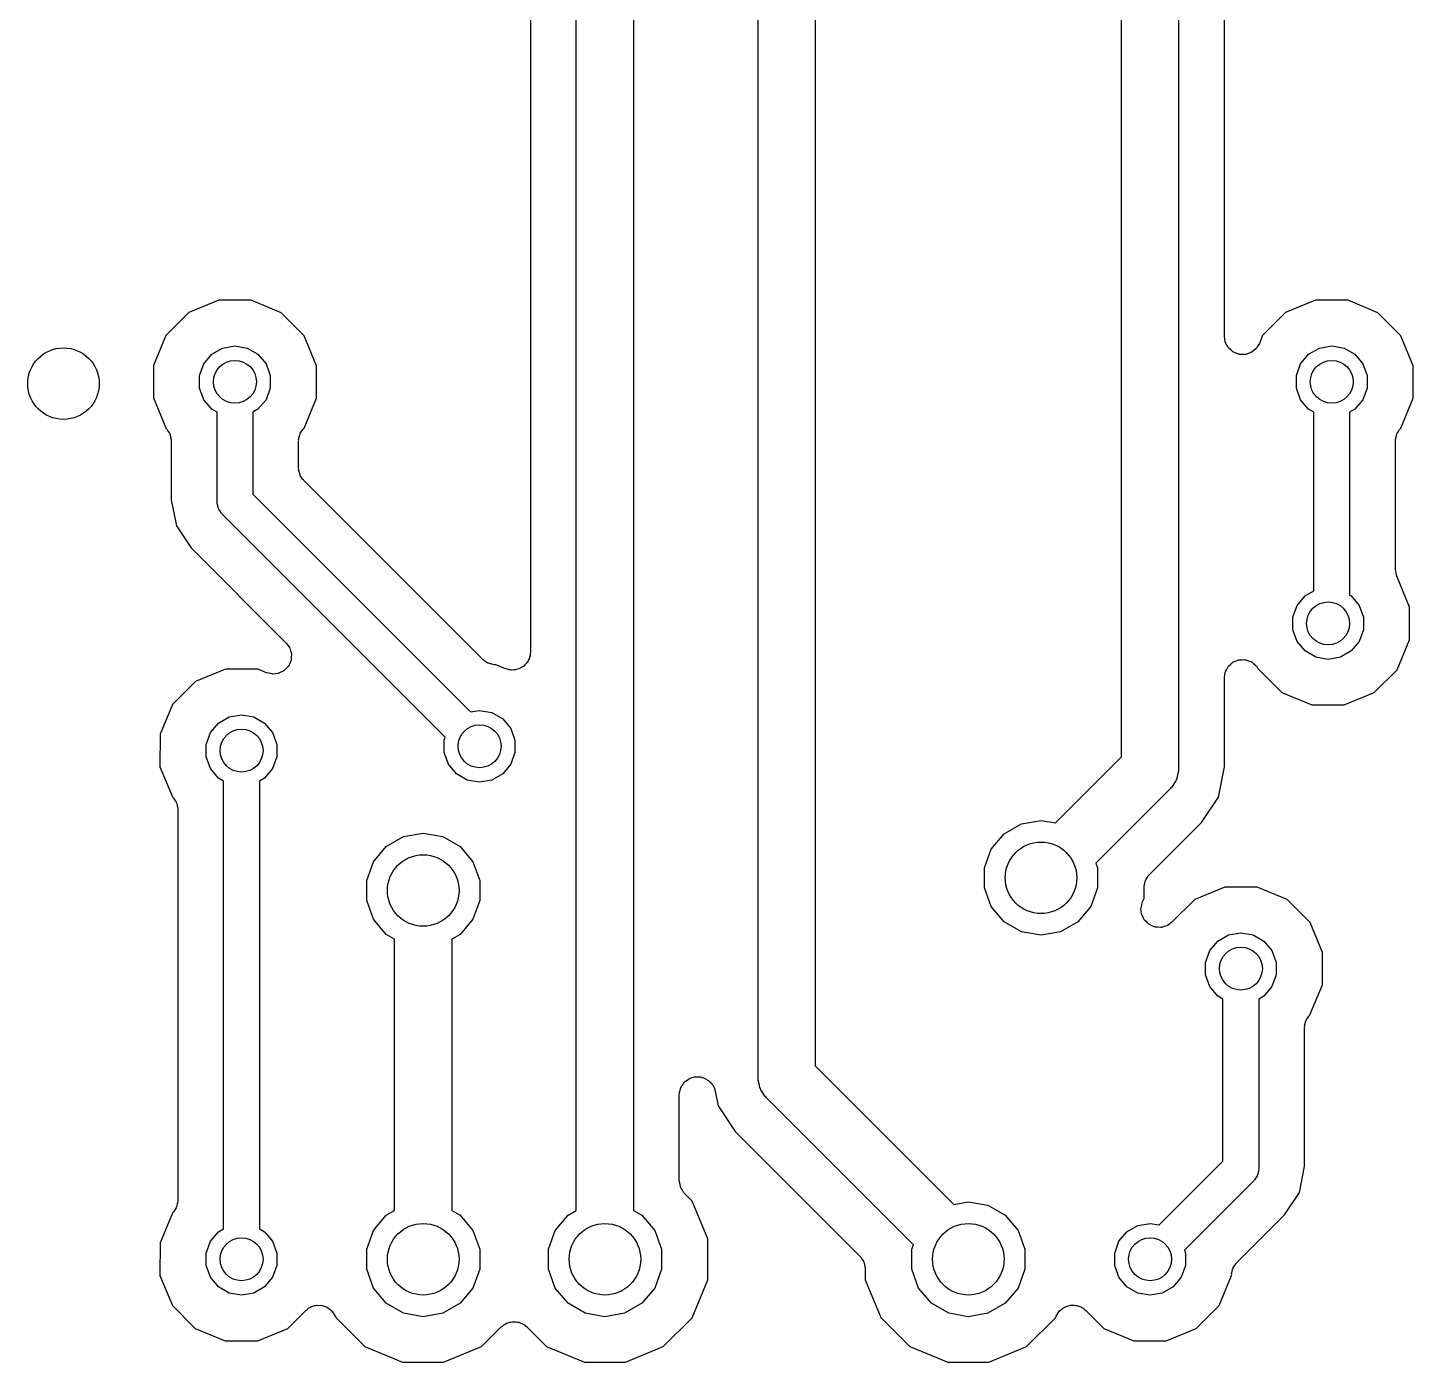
# Model space of a CAD drawing. Extents: x 25 to 125, y -125 to -25.
# Drawn here: x 89.31 to 99, y -81.87 to -72.54 of the extents above; entities that cross this region are included whole.
import ezdxf

# ---------------------------------------------------------------- set-up
doc = ezdxf.new("R2010")
doc.units = 0
doc.header["$MEASUREMENT"] = 0
doc.layers.add('BLACK', color=7, linetype='CONTINUOUS')

msp = doc.modelspace()

# ---------------------------------------------------------------- linework, layer by layer
at = {"layer": 'Black'}
for p, q in [((93.545, -43.1407), (93.545, -80.8119)), ((93.145, -80.8119), (93.145, -43.2057)), ((94.415, -79.883), (94.415, -45.0451)), ((94.815, -45.0451), (94.815, -79.8002)), ((96.955, -77.6412), (96.955, -62.1901)), ((97.355, -62.1901), (97.355, -77.724)), ((97.675, -74.7018), (97.675, -62.3999)), ((92.825, -69.8457), (92.825, -76.9073)), ((90.6458, -74.4489), (90.4362, -74.5355)), ((90.8725, -74.4491), (90.6458, -74.4489)), ((91.0819, -74.536), (90.8725, -74.4491)), ((98.3121, -74.4489), (98.1025, -74.5355)), ((98.5389, -74.4491), (98.3121, -74.4489)), ((98.7483, -74.536), (98.5389, -74.4491)), ((90.4362, -74.5355), (90.2757, -74.6957)), ((91.2421, -74.6965), (91.0819, -74.536)), ((98.1025, -74.5355), (97.9421, -74.6957)), ((98.9085, -74.6965), (98.7483, -74.536)), ((90.2757, -74.6957), (90.1887, -74.9051)), ((91.3287, -74.9061), (91.2421, -74.6965)), ((97.6783, -74.7208), (97.675, -74.7018)), ((97.6808, -74.7399), (97.6783, -74.7208)), ((97.6822, -74.7424), (97.6808, -74.7399)), ((97.6827, -74.7453), (97.6822, -74.7424)), ((97.6923, -74.762), (97.6827, -74.7453)), ((97.7012, -74.779), (97.6923, -74.762)), ((97.9193, -74.7505), (97.9089, -74.7668)), ((97.9421, -74.6957), (97.9193, -74.7505)), ((98.9951, -74.9061), (98.9085, -74.6965)), ((90.5413, -74.8935), (90.5973, -74.8267)), ((90.5973, -74.8267), (90.6728, -74.7832)), ((90.6728, -74.7832), (90.7586, -74.768)), ((90.7586, -74.768), (90.8445, -74.7832)), ((90.8445, -74.7832), (90.92, -74.8267)), ((90.92, -74.8267), (90.976, -74.8935)), ((97.7033, -74.781), (97.7012, -74.779)), ((97.7047, -74.7835), (97.7033, -74.781)), ((97.7195, -74.7958), (97.7047, -74.7835)), ((97.7337, -74.8089), (97.7195, -74.7958)), ((97.7363, -74.81), (97.7337, -74.8089)), ((97.7385, -74.8118), (97.7363, -74.81)), ((97.7566, -74.8184), (97.7385, -74.8118)), ((97.7744, -74.8258), (97.7566, -74.8184)), ((97.7773, -74.8259), (97.7744, -74.8258)), ((97.7799, -74.8269), (97.7773, -74.8259)), ((97.7992, -74.8269), (97.7799, -74.8269)), ((97.8185, -74.8277), (97.7992, -74.8269)), ((97.8212, -74.8269), (97.8185, -74.8277)), ((97.8241, -74.8269), (97.8212, -74.8269)), ((97.8422, -74.8203), (97.8241, -74.8269)), ((97.8605, -74.8145), (97.8422, -74.8203)), ((97.8628, -74.8128), (97.8605, -74.8145)), ((97.8655, -74.8118), (97.8628, -74.8128)), ((97.8803, -74.7994), (97.8655, -74.8118)), ((97.8956, -74.7877), (97.8803, -74.7994)), ((97.8971, -74.7853), (97.8956, -74.7877)), ((97.8993, -74.7835), (97.8971, -74.7853)), ((97.9089, -74.7668), (97.8993, -74.7835)), ((98.2077, -74.8935), (98.2637, -74.8267)), ((98.2637, -74.8267), (98.3392, -74.7832)), ((98.3392, -74.7832), (98.425, -74.768)), ((98.425, -74.768), (98.5108, -74.7832)), ((98.5108, -74.7832), (98.5863, -74.8267)), ((98.5863, -74.8267), (98.6423, -74.8935)), ((90.1887, -74.9051), (90.1885, -75.1319)), ((90.5115, -74.9754), (90.5413, -74.8935)), ((90.976, -74.8935), (91.0058, -74.9754)), ((91.3285, -75.1329), (91.3287, -74.9061)), ((98.1779, -74.9754), (98.2077, -74.8935)), ((98.6423, -74.8935), (98.6721, -74.9754)), ((98.9949, -75.1329), (98.9951, -74.9061)), ((90.5115, -75.0626), (90.5115, -74.9754)), ((91.0058, -74.9754), (91.0058, -75.0626)), ((98.1779, -75.0626), (98.1779, -74.9754)), ((98.6721, -74.9754), (98.6721, -75.0626)), ((90.1885, -75.1319), (90.2751, -75.3414)), ((90.5413, -75.1445), (90.5115, -75.0626)), ((90.5973, -75.2112), (90.5413, -75.1445)), ((90.976, -75.1445), (90.92, -75.2112)), ((91.0058, -75.0626), (90.976, -75.1445)), ((91.2416, -75.3423), (91.3285, -75.1329)), ((98.2077, -75.1445), (98.1779, -75.0626)), ((98.2637, -75.2112), (98.2077, -75.1445)), ((98.6423, -75.1445), (98.5863, -75.2112)), ((98.6721, -75.0626), (98.6423, -75.1445)), ((98.9079, -75.3423), (98.9949, -75.1329)), ((90.6336, -75.2322), (90.5973, -75.2112)), ((90.6336, -75.8566), (90.6336, -75.2322)), ((90.92, -75.2112), (90.8836, -75.2322)), ((90.8836, -75.2322), (90.8836, -75.8048)), ((98.3, -75.2322), (98.2637, -75.2112)), ((98.3, -76.4801), (98.3, -75.2322)), ((98.5863, -75.2112), (98.55, -75.2322)), ((98.55, -75.2322), (98.55, -76.5095)), ((90.2751, -75.3414), (90.2765, -75.3428)), ((90.2765, -75.3428), (90.2797, -75.3474)), ((91.2377, -75.3476), (91.2409, -75.343)), ((91.2409, -75.343), (91.2416, -75.3423)), ((98.904, -75.3476), (98.9073, -75.343)), ((98.9073, -75.343), (98.9079, -75.3423)), ((90.2797, -75.3474), (90.2839, -75.3509)), ((90.2839, -75.3509), (90.2923, -75.3653)), ((90.2923, -75.3653), (90.3018, -75.379)), ((90.3018, -75.379), (90.3032, -75.3843)), ((90.3032, -75.3843), (90.306, -75.3891)), ((90.306, -75.3891), (90.3089, -75.4055)), ((90.3089, -75.4055), (90.3132, -75.4216)), ((90.3132, -75.4216), (90.3127, -75.4271)), ((90.3127, -75.4271), (90.3136, -75.4326)), ((90.3136, -75.4326), (90.3136, -75.8441)), ((91.2036, -75.4328), (91.2046, -75.4273)), ((91.2036, -75.6196), (91.2036, -75.4328)), ((91.2041, -75.4217), (91.2084, -75.4057)), ((91.2046, -75.4273), (91.2041, -75.4217)), ((91.2084, -75.4057), (91.2113, -75.3894)), ((91.2113, -75.3894), (91.2141, -75.3845)), ((91.2141, -75.3845), (91.2156, -75.3791)), ((91.2156, -75.3791), (91.2251, -75.3655)), ((91.2251, -75.3655), (91.2334, -75.3512)), ((91.2334, -75.3512), (91.2377, -75.3476)), ((98.87, -75.4328), (98.871, -75.4273)), ((98.87, -76.3286), (98.87, -75.4328)), ((98.8705, -75.4217), (98.8748, -75.4057)), ((98.871, -75.4273), (98.8705, -75.4217)), ((98.8748, -75.4057), (98.8777, -75.3894)), ((98.8777, -75.3894), (98.8805, -75.3845)), ((98.8805, -75.3845), (98.8819, -75.3791)), ((98.8819, -75.3791), (98.8914, -75.3655)), ((98.8914, -75.3655), (98.8997, -75.3512)), ((98.8997, -75.3512), (98.904, -75.3476)), ((91.2046, -75.6251), (91.2036, -75.6196)), ((91.2041, -75.6307), (91.2046, -75.6251)), ((91.2084, -75.6467), (91.2041, -75.6307)), ((91.2113, -75.6631), (91.2084, -75.6467)), ((91.2141, -75.6679), (91.2113, -75.6631)), ((91.2155, -75.6733), (91.2141, -75.6679)), ((91.2251, -75.6869), (91.2155, -75.6733)), ((91.2334, -75.7013), (91.2251, -75.6869)), ((91.2376, -75.7049), (91.2334, -75.7013)), ((91.2408, -75.7094), (91.2376, -75.7049)), ((92.4911, -76.9597), (91.2408, -75.7094)), ((90.8836, -75.8048), (92.4059, -77.327)), ((90.3136, -75.8441), (90.3498, -76.0259)), ((90.6346, -75.862), (90.6336, -75.8566)), ((90.6341, -75.8675), (90.6346, -75.862)), ((90.6383, -75.8832), (90.6341, -75.8675)), ((90.6412, -75.8993), (90.6383, -75.8832)), ((90.6439, -75.9041), (90.6412, -75.8993)), ((90.6454, -75.9094), (90.6439, -75.9041)), ((90.6547, -75.9228), (90.6454, -75.9094)), ((90.6629, -75.9369), (90.6547, -75.9228)), ((90.6671, -75.9404), (90.6629, -75.9369)), ((90.6703, -75.9449), (90.6671, -75.9404)), ((92.2289, -77.5036), (90.6703, -75.9449)), ((90.3498, -76.0259), (90.4528, -76.1801)), ((90.4528, -76.1801), (91.1179, -76.8451)), ((98.8705, -76.3313), (98.87, -76.3286)), ((98.8701, -76.3341), (98.8705, -76.3313)), ((98.8743, -76.353), (98.8701, -76.3341)), ((98.8777, -76.3721), (98.8743, -76.353)), ((98.879, -76.3744), (98.8777, -76.3721)), ((98.8796, -76.3771), (98.879, -76.3744)), ((98.9697, -76.5951), (98.8796, -76.3771)), ((98.2383, -76.5158), (98.3, -76.4801)), ((98.1525, -76.6644), (98.1823, -76.5825)), ((98.1823, -76.5825), (98.2383, -76.5158)), ((98.55, -76.5095), (98.5609, -76.5158)), ((98.5609, -76.5158), (98.6169, -76.5825)), ((98.6169, -76.5825), (98.6467, -76.6644)), ((98.9695, -76.8219), (98.9697, -76.5951)), ((98.1525, -76.7516), (98.1525, -76.6644)), ((98.6467, -76.6644), (98.6467, -76.7516)), ((98.1823, -76.8335), (98.1525, -76.7516)), ((98.6467, -76.7516), (98.6169, -76.8335)), ((91.1179, -76.8451), (91.129, -76.861)), ((91.129, -76.861), (91.1408, -76.8764)), ((91.1408, -76.8764), (91.1416, -76.879)), ((91.1416, -76.879), (91.1432, -76.8813)), ((91.1432, -76.8813), (91.1482, -76.9)), ((98.2383, -76.9002), (98.1823, -76.8335)), ((98.6169, -76.8335), (98.5609, -76.9002)), ((98.8825, -77.0313), (98.9695, -76.8219)), ((91.1426, -76.9854), (91.1351, -77.0033)), ((91.1508, -76.9678), (91.1426, -76.9854)), ((91.1482, -76.9), (91.154, -76.9185)), ((91.151, -76.9651), (91.1508, -76.9678)), ((91.152, -76.9625), (91.151, -76.9651)), ((91.1529, -76.9432), (91.152, -76.9625)), ((91.1546, -76.9239), (91.1529, -76.9432)), ((91.154, -76.9185), (91.1539, -76.9212)), ((91.1539, -76.9212), (91.1546, -76.9239)), ((92.4957, -76.9629), (92.4911, -76.9597)), ((92.4992, -76.9672), (92.4957, -76.9629)), ((92.5136, -76.9755), (92.4992, -76.9672)), ((92.5273, -76.985), (92.5136, -76.9755)), ((92.5326, -76.9865), (92.5273, -76.985)), ((92.5374, -76.9892), (92.5326, -76.9865)), ((92.5538, -76.9921), (92.5374, -76.9892)), ((92.5699, -76.9965), (92.5538, -76.9921)), ((92.7953, -76.9889), (92.7846, -76.9978)), ((92.7994, -76.9817), (92.7953, -76.9889)), ((92.8051, -76.9756), (92.7994, -76.9817)), ((92.8104, -76.9627), (92.8051, -76.9756)), ((92.8173, -76.9507), (92.8104, -76.9627)), ((92.8188, -76.9425), (92.8173, -76.9507)), ((92.822, -76.9349), (92.8188, -76.9425)), ((92.8226, -76.921), (92.822, -76.9349)), ((92.825, -76.9073), (92.8226, -76.921)), ((97.7047, -77.0053), (97.7196, -76.9928)), ((97.7196, -76.9928), (97.7339, -76.9797)), ((97.7339, -76.9797), (97.7364, -76.9787)), ((97.7364, -76.9787), (97.7385, -76.9769)), ((97.7385, -76.9769), (97.7567, -76.9703)), ((97.7567, -76.9703), (97.7746, -76.9629)), ((97.7746, -76.9629), (97.7774, -76.9628)), ((97.7774, -76.9628), (97.7799, -76.9618)), ((97.7799, -76.9618), (97.7993, -76.9618)), ((97.7993, -76.9618), (97.8187, -76.961)), ((97.8187, -76.961), (97.8213, -76.9618)), ((97.8213, -76.9618), (97.8241, -76.9618)), ((97.8241, -76.9618), (97.8423, -76.9684)), ((97.8423, -76.9684), (97.8607, -76.9743)), ((97.8607, -76.9743), (97.8629, -76.976)), ((97.8629, -76.976), (97.8655, -76.9769)), ((97.8655, -76.9769), (97.8803, -76.9894)), ((97.8803, -76.9894), (97.8957, -77.0012)), ((98.3138, -76.9438), (98.2383, -76.9002)), ((98.3996, -76.959), (98.3138, -76.9438)), ((98.4854, -76.9438), (98.3996, -76.959)), ((98.5609, -76.9002), (98.4854, -76.9438)), ((90.6921, -77.0269), (90.4825, -77.1135)), ((90.9189, -77.0271), (90.6921, -77.0269)), ((90.9794, -77.0522), (90.9189, -77.0271)), ((90.9983, -77.0564), (90.9794, -77.0522)), ((91.017, -77.0614), (90.9983, -77.0564)), ((91.0198, -77.0612), (91.017, -77.0614)), ((91.0224, -77.0618), (91.0198, -77.0612)), ((91.0416, -77.0593), (91.0224, -77.0618)), ((91.061, -77.0576), (91.0416, -77.0593)), ((91.0634, -77.0564), (91.061, -77.0576)), ((91.0662, -77.0561), (91.0634, -77.0564)), ((91.0833, -77.0472), (91.0662, -77.0561)), ((91.1009, -77.039), (91.0833, -77.0472)), ((91.1029, -77.037), (91.1009, -77.039)), ((91.1053, -77.0358), (91.1029, -77.037)), ((91.1184, -77.0215), (91.1053, -77.0358)), ((91.1321, -77.0078), (91.1184, -77.0215)), ((91.1333, -77.0053), (91.1321, -77.0078)), ((91.1351, -77.0033), (91.1333, -77.0053)), ((92.5754, -76.996), (92.5699, -76.9965)), ((92.5808, -76.9969), (92.5754, -76.996)), ((92.5828, -76.9969), (92.5808, -76.9969)), ((92.6493, -77.0246), (92.5828, -76.9969)), ((92.6629, -77.0276), (92.6493, -77.0246)), ((92.6759, -77.0323), (92.6629, -77.0276)), ((92.6843, -77.0323), (92.6759, -77.0323)), ((92.6923, -77.0341), (92.6843, -77.0323)), ((92.7061, -77.0323), (92.6923, -77.0341)), ((92.7201, -77.0323), (92.7061, -77.0323)), ((92.7279, -77.0295), (92.7201, -77.0323)), ((92.7361, -77.0284), (92.7279, -77.0295)), ((92.7484, -77.022), (92.7361, -77.0284)), ((92.7615, -77.0172), (92.7484, -77.022)), ((92.7679, -77.0119), (92.7615, -77.0172)), ((92.7752, -77.0081), (92.7679, -77.0119)), ((92.7846, -76.9978), (92.7752, -77.0081)), ((97.675, -77.0869), (97.6784, -77.0678)), ((97.675, -77.7115), (97.675, -77.0869)), ((97.6784, -77.0678), (97.6809, -77.0486)), ((97.6809, -77.0486), (97.6822, -77.0462)), ((97.6822, -77.0462), (97.6827, -77.0435)), ((97.6827, -77.0435), (97.6923, -77.0267)), ((97.6923, -77.0267), (97.7013, -77.0095)), ((97.7013, -77.0095), (97.7033, -77.0076)), ((97.7033, -77.0076), (97.7047, -77.0053)), ((97.8957, -77.0012), (97.8972, -77.0035)), ((97.8972, -77.0035), (97.8993, -77.0053)), ((97.8993, -77.0053), (97.909, -77.022)), ((97.909, -77.022), (97.9112, -77.0256)), ((97.9112, -77.0256), (98.0763, -77.1909)), ((98.7221, -77.1915), (98.8825, -77.0313)), ((90.4825, -77.1135), (90.3221, -77.2737)), ((90.3221, -77.2737), (90.2351, -77.4831)), ((98.0763, -77.1909), (98.2857, -77.2779)), ((98.2857, -77.2779), (98.5125, -77.2781)), ((98.5125, -77.2781), (98.7221, -77.1915)), ((90.6437, -77.4048), (90.7192, -77.3612)), ((90.7192, -77.3612), (90.805, -77.346)), ((90.805, -77.346), (90.8908, -77.3612)), ((90.8908, -77.3612), (90.9663, -77.4048)), ((92.4059, -77.327), (92.4689, -77.3159)), ((92.4689, -77.3159), (92.5548, -77.331)), ((92.5548, -77.331), (92.6302, -77.3746)), ((92.6302, -77.3746), (92.6863, -77.4414)), ((90.5579, -77.5534), (90.5877, -77.4715)), ((90.5877, -77.4715), (90.6437, -77.4048)), ((90.9663, -77.4048), (91.0223, -77.4715)), ((91.0223, -77.4715), (91.0521, -77.5534)), ((92.6863, -77.4414), (92.7161, -77.5233)), ((90.2351, -77.4831), (90.2349, -77.7099)), ((90.5579, -77.6406), (90.5579, -77.5534)), ((91.0521, -77.5534), (91.0521, -77.6406)), ((92.2218, -77.5233), (92.2289, -77.5036)), ((92.2218, -77.6104), (92.2218, -77.5233)), ((92.7161, -77.5233), (92.7161, -77.6104)), ((90.5877, -77.7225), (90.5579, -77.6406)), ((91.0521, -77.6406), (91.0223, -77.7225)), ((92.2516, -77.6923), (92.2218, -77.6104)), ((92.7161, -77.6104), (92.6863, -77.6923)), ((96.4939, -78.1023), (96.955, -77.6412)), ((90.2349, -77.7099), (90.3215, -77.9195)), ((90.6437, -77.7892), (90.5877, -77.7225)), ((91.0223, -77.7225), (90.9663, -77.7892)), ((92.3076, -77.7591), (92.2516, -77.6923)), ((92.3831, -77.8027), (92.3076, -77.7591)), ((92.6302, -77.7591), (92.5548, -77.8027)), ((92.6863, -77.6923), (92.6302, -77.7591)), ((97.3475, -77.7667), (97.3429, -77.7924)), ((97.3542, -77.7414), (97.3475, -77.7667)), ((97.355, -77.724), (97.3535, -77.7327)), ((97.3535, -77.7327), (97.3542, -77.7414)), ((97.6331, -77.922), (97.675, -77.7115)), ((90.68, -77.8102), (90.6437, -77.7892)), ((90.68, -80.9398), (90.68, -77.8102)), ((90.9663, -77.7892), (90.93, -77.8102)), ((90.93, -77.8102), (90.93, -80.9398)), ((92.4689, -77.8178), (92.3831, -77.8027)), ((92.5548, -77.8027), (92.4689, -77.8178)), ((97.3015, -77.8582), (97.2964, -77.8654)), ((97.3082, -77.8526), (97.3015, -77.8582)), ((97.3213, -77.8299), (97.3082, -77.8526)), ((97.3363, -77.8085), (97.3213, -77.8299)), ((97.3385, -77.8), (97.3363, -77.8085)), ((97.3429, -77.7924), (97.3385, -77.8)), ((90.3215, -77.9195), (90.3229, -77.9208)), ((90.3229, -77.9208), (90.326, -77.9254)), ((90.326, -77.9254), (90.3303, -77.9289)), ((90.3303, -77.9289), (90.3386, -77.9434)), ((90.3386, -77.9434), (90.3481, -77.957)), ((90.3481, -77.957), (90.3496, -77.9623)), ((97.2964, -77.8654), (96.777, -78.3849)), ((97.5138, -78.1005), (97.6331, -77.922)), ((90.3496, -77.9623), (90.3523, -77.9671)), ((90.3523, -77.9671), (90.3552, -77.9835)), ((90.3552, -77.9835), (90.3595, -77.9996)), ((90.3595, -77.9996), (90.359, -78.0051)), ((90.359, -78.0051), (90.36, -78.0106)), ((90.36, -78.0106), (90.36, -80.7392)), ((96.1349, -78.1784), (96.2557, -78.1087)), ((96.2557, -78.1087), (96.393, -78.0845)), ((96.393, -78.0845), (96.4939, -78.1023)), ((97.1501, -78.4643), (97.5138, -78.1005)), ((91.8169, -78.2674), (91.9377, -78.1977)), ((91.9377, -78.1977), (92.075, -78.1735)), ((92.075, -78.1735), (92.2123, -78.1977)), ((92.2123, -78.1977), (92.3331, -78.2674)), ((96.0453, -78.2852), (96.1349, -78.1784)), ((91.7273, -78.3742), (91.8169, -78.2674)), ((92.3331, -78.2674), (92.4227, -78.3742)), ((95.9976, -78.4163), (96.0453, -78.2852)), ((91.6796, -78.5053), (91.7273, -78.3742)), ((92.4227, -78.3742), (92.4704, -78.5053)), ((95.9976, -78.5557), (95.9976, -78.4163)), ((96.777, -78.3849), (96.7884, -78.4163)), ((96.7884, -78.4163), (96.7884, -78.5557)), ((91.6796, -78.6447), (91.6796, -78.5053)), ((92.4704, -78.5053), (92.4704, -78.6447)), ((97.1134, -78.543), (97.1177, -78.5269)), ((97.1177, -78.5269), (97.1206, -78.5105)), ((97.1206, -78.5105), (97.1234, -78.5057)), ((97.1234, -78.5057), (97.1248, -78.5004)), ((97.1248, -78.5004), (97.1344, -78.4868)), ((97.1344, -78.4868), (97.1427, -78.4723)), ((97.1427, -78.4723), (97.147, -78.4688)), ((97.147, -78.4688), (97.1501, -78.4643)), ((96.0453, -78.6868), (95.9976, -78.5557)), ((96.7884, -78.5557), (96.7407, -78.6868)), ((97.1012, -78.6579), (97.1129, -78.6298)), ((97.1129, -78.5539), (97.1139, -78.5485)), ((97.1129, -78.6298), (97.1129, -78.5539)), ((97.1139, -78.5485), (97.1134, -78.543)), ((97.4675, -78.6375), (97.3082, -78.7965)), ((97.6771, -78.5509), (97.4675, -78.6375)), ((97.9039, -78.5511), (97.6771, -78.5509)), ((98.1133, -78.6381), (97.9039, -78.5511)), ((98.2735, -78.7985), (98.1133, -78.6381)), ((91.7273, -78.7758), (91.6796, -78.6447)), ((92.4704, -78.6447), (92.4227, -78.7758)), ((96.1349, -78.7936), (96.0453, -78.6868)), ((96.7407, -78.6868), (96.6511, -78.7936)), ((97.0916, -78.701), (97.0922, -78.6983)), ((97.0941, -78.7202), (97.0916, -78.701)), ((97.092, -78.6955), (97.097, -78.6768)), ((97.0922, -78.6983), (97.092, -78.6955)), ((97.0958, -78.7394), (97.0941, -78.7202)), ((97.097, -78.6768), (97.1012, -78.6579)), ((91.8169, -78.8826), (91.7273, -78.7758)), ((92.4227, -78.7758), (92.3331, -78.8826)), ((96.2557, -78.8633), (96.1349, -78.7936)), ((96.6511, -78.7936), (96.5303, -78.8633)), ((97.097, -78.742), (97.0958, -78.7394)), ((97.0973, -78.7447), (97.097, -78.742)), ((97.1062, -78.7619), (97.0973, -78.7447)), ((97.1144, -78.7794), (97.1062, -78.7619)), ((97.1164, -78.7814), (97.1144, -78.7794)), ((97.1177, -78.7839), (97.1164, -78.7814)), ((97.1319, -78.7969), (97.1177, -78.7839)), ((97.1456, -78.8106), (97.1319, -78.7969)), ((97.1481, -78.8118), (97.1456, -78.8106)), ((97.1502, -78.8137), (97.1481, -78.8118)), ((97.168, -78.8211), (97.1502, -78.8137)), ((97.1855, -78.8293), (97.168, -78.8211)), ((97.1883, -78.8295), (97.1855, -78.8293)), ((97.1909, -78.8306), (97.1883, -78.8295)), ((97.2102, -78.8315), (97.1909, -78.8306)), ((97.2295, -78.8332), (97.2102, -78.8315)), ((97.2322, -78.8325), (97.2295, -78.8332)), ((97.235, -78.8326), (97.2322, -78.8325)), ((97.2534, -78.8268), (97.235, -78.8326)), ((97.2721, -78.8218), (97.2534, -78.8268)), ((97.2744, -78.8202), (97.2721, -78.8218)), ((97.277, -78.8194), (97.2744, -78.8202)), ((97.2924, -78.8076), (97.277, -78.8194)), ((97.3082, -78.7965), (97.2924, -78.8076)), ((98.3601, -79.0081), (98.2735, -78.7985)), ((91.875, -78.9161), (91.8169, -78.8826)), ((91.875, -80.8119), (91.875, -78.9161)), ((92.3331, -78.8826), (92.275, -78.9161)), ((92.275, -78.9161), (92.275, -80.8119)), ((96.393, -78.8875), (96.2557, -78.8633)), ((96.5303, -78.8633), (96.393, -78.8875)), ((97.5727, -78.9955), (97.6287, -78.9287)), ((97.6287, -78.9287), (97.7042, -78.8852)), ((97.7042, -78.8852), (97.79, -78.87)), ((97.79, -78.87), (97.8758, -78.8852)), ((97.8758, -78.8852), (97.9513, -78.9287)), ((97.9513, -78.9287), (98.0073, -78.9955)), ((97.5429, -79.0774), (97.5727, -78.9955)), ((98.0073, -78.9955), (98.0371, -79.0774)), ((98.3599, -79.2349), (98.3601, -79.0081)), ((97.5429, -79.1646), (97.5429, -79.0774)), ((98.0371, -79.0774), (98.0371, -79.1646)), ((97.5727, -79.2465), (97.5429, -79.1646)), ((98.0371, -79.1646), (98.0073, -79.2465)), ((97.6287, -79.3132), (97.5727, -79.2465)), ((97.665, -79.3342), (97.6287, -79.3132)), ((97.9513, -79.3132), (97.915, -79.3342)), ((98.0073, -79.2465), (97.9513, -79.3132)), ((98.2729, -79.4443), (98.3599, -79.2349)), ((97.665, -80.4662), (97.665, -79.3342)), ((97.915, -79.3342), (97.915, -80.518)), ((98.2355, -79.5237), (98.2398, -79.5077)), ((98.2398, -79.5077), (98.2427, -79.4914)), ((98.2427, -79.4914), (98.2455, -79.4865)), ((98.2455, -79.4865), (98.2469, -79.4811)), ((98.2469, -79.4811), (98.2564, -79.4675)), ((98.2564, -79.4675), (98.2647, -79.4532)), ((98.2647, -79.4532), (98.269, -79.4496)), ((98.269, -79.4496), (98.2723, -79.445)), ((98.2723, -79.445), (98.2729, -79.4443)), ((98.235, -79.5348), (98.236, -79.5293)), ((98.235, -80.5055), (98.235, -79.5348)), ((98.236, -79.5293), (98.2355, -79.5237)), ((94.815, -79.8002), (95.7841, -80.7693)), ((93.9189, -79.9017), (93.9285, -79.8937)), ((93.9285, -79.8937), (93.9376, -79.8903)), ((93.9376, -79.8903), (93.946, -79.8853)), ((93.946, -79.8853), (93.9582, -79.8829)), ((93.9582, -79.8829), (93.9699, -79.8786)), ((93.9699, -79.8786), (93.9797, -79.8786)), ((93.9797, -79.8786), (93.9892, -79.8767)), ((93.9892, -79.8767), (94.0016, -79.8786)), ((94.0016, -79.8786), (94.0141, -79.8786)), ((94.0141, -79.8786), (94.0232, -79.8819)), ((94.0232, -79.8819), (94.0328, -79.8834)), ((94.0328, -79.8834), (94.0438, -79.8894)), ((94.0438, -79.8894), (94.0555, -79.8937)), ((94.0555, -79.8937), (94.063, -79.8999)), ((94.4165, -79.8917), (94.415, -79.883)), ((94.4158, -79.9004), (94.4165, -79.8917)), ((93.865, -80.0037), (93.8667, -79.9941)), ((93.8665, -79.9843), (93.8705, -79.9725)), ((93.8667, -79.9941), (93.8665, -79.9843)), ((93.8705, -79.9725), (93.8727, -79.9602)), ((93.8727, -79.9602), (93.8775, -79.9518)), ((93.8775, -79.9518), (93.8807, -79.9426)), ((93.8807, -79.9426), (93.8885, -79.9328)), ((93.8885, -79.9328), (93.8947, -79.922)), ((93.8947, -79.922), (93.9022, -79.9158)), ((93.9022, -79.9158), (93.9083, -79.9082)), ((93.9083, -79.9082), (93.9189, -79.9017)), ((94.063, -79.8999), (94.0715, -79.9046)), ((94.0715, -79.9046), (94.0797, -79.914)), ((94.0797, -79.914), (94.0893, -79.922)), ((94.0893, -79.922), (94.0942, -79.9304)), ((94.0942, -79.9304), (94.1006, -79.9378)), ((94.1006, -79.9378), (94.1051, -79.9494)), ((94.1051, -79.9494), (94.1113, -79.9602)), ((94.1113, -79.9602), (94.113, -79.9698)), ((94.113, -79.9698), (94.1166, -79.9789)), ((94.1166, -79.9789), (94.1369, -80.081)), ((94.4225, -79.9257), (94.4158, -79.9004)), ((94.4271, -79.9514), (94.4225, -79.9257)), ((94.4315, -79.959), (94.4271, -79.9514)), ((94.4337, -79.9675), (94.4315, -79.959)), ((94.4487, -79.9889), (94.4337, -79.9675)), ((94.4618, -80.0116), (94.4487, -79.9889)), ((93.865, -80.6022), (93.865, -80.0037)), ((94.1369, -80.081), (94.2561, -80.2595)), ((94.4685, -80.0172), (94.4618, -80.0116)), ((94.4736, -80.0244), (94.4685, -80.0172)), ((95.501, -81.0519), (94.4736, -80.0244)), ((94.2561, -80.2595), (95.1277, -81.1311)), ((97.2181, -80.9132), (97.665, -80.4662)), ((97.9033, -80.5708), (97.8939, -80.5842)), ((97.9047, -80.5655), (97.9033, -80.5708)), ((97.9075, -80.5608), (97.9047, -80.5655)), ((97.9103, -80.5447), (97.9075, -80.5608)), ((97.9145, -80.5289), (97.9103, -80.5447)), ((97.915, -80.518), (97.914, -80.5234)), ((97.914, -80.5234), (97.9145, -80.5289)), ((98.1988, -80.6873), (98.235, -80.5055)), ((93.866, -80.6077), (93.865, -80.6022)), ((93.8655, -80.6132), (93.866, -80.6077)), ((93.8698, -80.6293), (93.8655, -80.6132)), ((93.8727, -80.6457), (93.8698, -80.6293)), ((93.8754, -80.6505), (93.8727, -80.6457)), ((93.8769, -80.6558), (93.8754, -80.6505)), ((93.8864, -80.6695), (93.8769, -80.6558)), ((93.8947, -80.6839), (93.8864, -80.6695)), ((97.8784, -80.6064), (97.395, -81.0898)), ((97.8815, -80.6019), (97.8784, -80.6064)), ((97.8858, -80.5983), (97.8815, -80.6019)), ((97.8939, -80.5842), (97.8858, -80.5983)), ((90.3552, -80.7663), (90.3523, -80.7826)), ((90.3595, -80.7503), (90.3552, -80.7663)), ((90.36, -80.7392), (90.359, -80.7447)), ((90.359, -80.7447), (90.3595, -80.7503)), ((93.8989, -80.6874), (93.8947, -80.6839)), ((93.9021, -80.692), (93.8989, -80.6874)), ((93.9557, -80.7457), (93.9021, -80.692)), ((94.0651, -81.0104), (93.9557, -80.7457)), ((95.7841, -80.7693), (95.885, -80.7515)), ((95.885, -80.7515), (96.0223, -80.7757)), ((98.0958, -80.8415), (98.1988, -80.6873)), ((90.3221, -80.8297), (90.2351, -81.0391)), ((90.3227, -80.829), (90.3221, -80.8297)), ((90.326, -80.8244), (90.3227, -80.829)), ((90.3303, -80.8208), (90.326, -80.8244)), ((90.3386, -80.8065), (90.3303, -80.8208)), ((90.3481, -80.7929), (90.3386, -80.8065)), ((90.3495, -80.7875), (90.3481, -80.7929)), ((90.3523, -80.7826), (90.3495, -80.7875)), ((91.7273, -80.9522), (91.8169, -80.8454)), ((91.8169, -80.8454), (91.875, -80.8119)), ((92.275, -80.8119), (92.3331, -80.8454)), ((92.3331, -80.8454), (92.4227, -80.9522)), ((92.9973, -80.9522), (93.0869, -80.8454)), ((93.0869, -80.8454), (93.145, -80.8119)), ((93.545, -80.8119), (93.6031, -80.8454)), ((93.6031, -80.8454), (93.6927, -80.9522)), ((96.0223, -80.7757), (96.1431, -80.8454)), ((96.1431, -80.8454), (96.2327, -80.9522)), ((97.7621, -81.1752), (98.0958, -80.8415)), ((90.5877, -81.0275), (90.6437, -80.9608)), ((90.6437, -80.9608), (90.68, -80.9398)), ((90.93, -80.9398), (90.9663, -80.9608)), ((90.9663, -80.9608), (91.0223, -81.0275)), ((91.6796, -81.0833), (91.7273, -80.9522)), ((92.4227, -80.9522), (92.4704, -81.0833)), ((92.9496, -81.0833), (92.9973, -80.9522)), ((93.6927, -80.9522), (93.7404, -81.0833)), ((96.2327, -80.9522), (96.2804, -81.0833)), ((96.9377, -81.0275), (96.9937, -80.9608)), ((96.9937, -80.9608), (97.0692, -80.9172)), ((97.0692, -80.9172), (97.155, -80.902)), ((97.155, -80.902), (97.2181, -80.9132)), ((90.2351, -81.0391), (90.2349, -81.2659)), ((90.5579, -81.1094), (90.5877, -81.0275)), ((91.0223, -81.0275), (91.0521, -81.1094)), ((94.0649, -81.2968), (94.0651, -81.0104)), ((95.4896, -81.0833), (95.501, -81.0519)), ((96.9079, -81.1094), (96.9377, -81.0275)), ((90.5579, -81.1966), (90.5579, -81.1094)), ((91.0521, -81.1094), (91.0521, -81.1966)), ((91.6796, -81.2227), (91.6796, -81.0833)), ((92.4704, -81.0833), (92.4704, -81.2227)), ((92.9496, -81.2227), (92.9496, -81.0833)), ((93.7404, -81.0833), (93.7404, -81.2227)), ((95.1277, -81.1311), (95.131, -81.1358)), ((95.131, -81.1358), (95.1353, -81.1394)), ((95.1353, -81.1394), (95.1436, -81.1537)), ((95.1436, -81.1537), (95.153, -81.1673)), ((95.4896, -81.2227), (95.4896, -81.0833)), ((96.2804, -81.0833), (96.2804, -81.2227)), ((96.9079, -81.1966), (96.9079, -81.1094)), ((97.395, -81.0898), (97.4021, -81.1094)), ((97.4021, -81.1094), (97.4021, -81.1966)), ((90.5877, -81.2785), (90.5579, -81.1966)), ((91.0521, -81.1966), (91.0223, -81.2785)), ((91.7273, -81.3538), (91.6796, -81.2227)), ((92.4704, -81.2227), (92.4227, -81.3538)), ((92.9973, -81.3538), (92.9496, -81.2227)), ((93.7404, -81.2227), (93.6927, -81.3538)), ((95.153, -81.1673), (95.1545, -81.1727)), ((95.1545, -81.1727), (95.1573, -81.1776)), ((95.1573, -81.1776), (95.1602, -81.1939)), ((95.1602, -81.1939), (95.1645, -81.2099)), ((95.1645, -81.2099), (95.164, -81.2155)), ((95.164, -81.2155), (95.1649, -81.221)), ((95.1649, -81.221), (95.1649, -81.2956)), ((95.5373, -81.3538), (95.4896, -81.2227)), ((96.2804, -81.2227), (96.2327, -81.3538)), ((96.9377, -81.2785), (96.9079, -81.1966)), ((97.4021, -81.1966), (97.3723, -81.2785)), ((97.7254, -81.254), (97.7297, -81.2379)), ((97.7259, -81.2595), (97.7254, -81.254)), ((97.7297, -81.2379), (97.7326, -81.2215)), ((97.7326, -81.2215), (97.7354, -81.2167)), ((97.7354, -81.2167), (97.7368, -81.2114)), ((97.7368, -81.2114), (97.7463, -81.1977)), ((97.7463, -81.1977), (97.7547, -81.1833)), ((97.7547, -81.1833), (97.7589, -81.1798)), ((97.7589, -81.1798), (97.7621, -81.1752)), ((90.2349, -81.2659), (90.3215, -81.4755)), ((90.6437, -81.3452), (90.5877, -81.2785)), ((90.7192, -81.3888), (90.6437, -81.3452)), ((90.9663, -81.3452), (90.8908, -81.3888)), ((91.0223, -81.2785), (90.9663, -81.3452)), ((93.955, -81.5614), (94.0649, -81.2968)), ((95.1649, -81.2956), (95.2743, -81.5603)), ((96.9937, -81.3452), (96.9377, -81.2785)), ((97.0692, -81.3888), (96.9937, -81.3452)), ((97.3163, -81.3452), (97.2408, -81.3888)), ((97.3723, -81.2785), (97.3163, -81.3452)), ((97.6379, -81.4763), (97.7249, -81.2669)), ((97.7249, -81.2649), (97.7259, -81.2595)), ((97.7249, -81.2669), (97.7249, -81.2649)), ((90.805, -81.404), (90.7192, -81.3888)), ((90.8908, -81.3888), (90.805, -81.404)), ((91.8169, -81.4606), (91.7273, -81.3538)), ((92.4227, -81.3538), (92.3331, -81.4606)), ((93.0869, -81.4606), (92.9973, -81.3538)), ((93.6927, -81.3538), (93.6031, -81.4606)), ((95.6269, -81.4606), (95.5373, -81.3538)), ((96.2327, -81.3538), (96.1431, -81.4606)), ((97.155, -81.404), (97.0692, -81.3888)), ((97.2408, -81.3888), (97.155, -81.404)), ((90.3215, -81.4755), (90.4817, -81.6359)), ((91.1275, -81.6365), (91.2537, -81.5105)), ((91.2537, -81.5105), (91.265, -81.5026)), ((91.265, -81.5026), (91.2753, -81.4932)), ((91.2753, -81.4932), (91.283, -81.49)), ((91.283, -81.49), (91.2898, -81.4852)), ((91.2898, -81.4852), (91.3032, -81.4817)), ((91.3032, -81.4817), (91.316, -81.4764)), ((91.316, -81.4764), (91.3244, -81.476)), ((91.3244, -81.476), (91.3324, -81.4739)), ((91.3324, -81.4739), (91.3462, -81.4751)), ((91.3462, -81.4751), (91.3601, -81.4745)), ((91.3601, -81.4745), (91.3681, -81.477)), ((91.3681, -81.477), (91.3764, -81.4777)), ((91.3764, -81.4777), (91.3889, -81.4836)), ((91.3889, -81.4836), (91.4021, -81.4878)), ((91.4021, -81.4878), (91.4088, -81.4929)), ((91.4088, -81.4929), (91.4163, -81.4964)), ((91.4163, -81.4964), (91.4261, -81.5062)), ((91.4261, -81.5062), (91.4371, -81.5147)), ((91.4371, -81.5147), (91.4416, -81.5217)), ((91.4416, -81.5217), (91.4475, -81.5276)), ((91.4475, -81.5276), (91.4533, -81.5402)), ((91.4533, -81.5402), (91.4608, -81.5519)), ((91.9377, -81.5303), (91.8169, -81.4606)), ((92.075, -81.5545), (91.9377, -81.5303)), ((92.2123, -81.5303), (92.075, -81.5545)), ((92.3331, -81.4606), (92.2123, -81.5303)), ((93.2077, -81.5303), (93.0869, -81.4606)), ((93.345, -81.5545), (93.2077, -81.5303)), ((93.4823, -81.5303), (93.345, -81.5545)), ((93.6031, -81.4606), (93.4823, -81.5303)), ((95.7477, -81.5303), (95.6269, -81.4606)), ((95.885, -81.5545), (95.7477, -81.5303)), ((96.0223, -81.5303), (95.885, -81.5545)), ((96.1431, -81.4606), (96.0223, -81.5303)), ((96.4992, -81.5514), (96.5066, -81.5397)), ((96.5066, -81.5397), (96.5125, -81.5272)), ((96.5125, -81.5272), (96.5184, -81.5213)), ((96.5184, -81.5213), (96.5229, -81.5142)), ((96.5229, -81.5142), (96.5339, -81.5058)), ((96.5339, -81.5058), (96.5437, -81.496)), ((96.5437, -81.496), (96.5513, -81.4925)), ((96.5513, -81.4925), (96.5579, -81.4874)), ((96.5579, -81.4874), (96.5711, -81.4832)), ((96.5711, -81.4832), (96.5837, -81.4774)), ((96.5837, -81.4774), (96.592, -81.4767)), ((96.592, -81.4767), (96.6, -81.4742)), ((96.6, -81.4742), (96.6138, -81.4748)), ((96.6138, -81.4748), (96.6276, -81.4736)), ((96.6276, -81.4736), (96.6357, -81.4758)), ((96.6357, -81.4758), (96.6441, -81.4761)), ((96.6441, -81.4761), (96.6569, -81.4814)), ((96.6569, -81.4814), (96.6702, -81.485)), ((96.6702, -81.485), (96.6771, -81.4898)), ((96.6771, -81.4898), (96.6848, -81.493)), ((96.6848, -81.493), (96.695, -81.5024)), ((96.695, -81.5024), (96.7064, -81.5104)), ((96.7064, -81.5104), (96.8317, -81.6359)), ((97.4775, -81.6365), (97.6379, -81.4763)), ((90.4817, -81.6359), (90.6911, -81.7229)), ((90.9179, -81.7231), (91.1275, -81.6365)), ((91.4608, -81.5519), (91.4643, -81.5603)), ((91.4643, -81.5603), (91.6666, -81.763)), ((92.4823, -81.7637), (92.6203, -81.626)), ((92.6203, -81.626), (92.6294, -81.6196)), ((92.6294, -81.6196), (92.6373, -81.6117)), ((92.6373, -81.6117), (92.6474, -81.6071)), ((92.6474, -81.6071), (92.6565, -81.6007)), ((92.6565, -81.6007), (92.6672, -81.5978)), ((92.6672, -81.5978), (92.6773, -81.5931)), ((92.6773, -81.5931), (92.6884, -81.5922)), ((92.6884, -81.5922), (92.6991, -81.5893)), ((92.6991, -81.5893), (92.7102, -81.5903)), ((92.7102, -81.5903), (92.7212, -81.5893)), ((92.7212, -81.5893), (92.732, -81.5922)), ((92.732, -81.5922), (92.743, -81.5932)), ((92.743, -81.5932), (92.7531, -81.5979)), ((92.7531, -81.5979), (92.7638, -81.6008)), ((92.7638, -81.6008), (92.7729, -81.6072)), ((92.7729, -81.6072), (92.783, -81.6119)), ((92.783, -81.6119), (92.7909, -81.6197)), ((92.7909, -81.6197), (92.7999, -81.6261)), ((92.7999, -81.6261), (92.9366, -81.763)), ((93.7523, -81.7637), (93.955, -81.5614)), ((95.2743, -81.5603), (95.4766, -81.763)), ((96.2923, -81.7637), (96.495, -81.5614)), ((96.495, -81.5614), (96.4992, -81.5514)), ((96.8317, -81.6359), (97.0411, -81.7229)), ((97.2679, -81.7231), (97.4775, -81.6365)), ((90.6911, -81.7229), (90.9179, -81.7231)), ((97.0411, -81.7229), (97.2679, -81.7231)), ((91.6666, -81.763), (91.9312, -81.8729)), ((92.2176, -81.8731), (92.4823, -81.7637)), ((92.9366, -81.763), (93.2012, -81.8729)), ((93.4876, -81.8731), (93.7523, -81.7637)), ((95.4766, -81.763), (95.7412, -81.8729)), ((96.0276, -81.8731), (96.2923, -81.7637)), ((91.9312, -81.8729), (92.2176, -81.8731)), ((93.2012, -81.8729), (93.4876, -81.8731)), ((95.7412, -81.8729), (96.0276, -81.8731))]:
    msp.add_line(p, q, dxfattribs=at)
for centre, radius in [((89.5604, -75.0316), 0.25), ((90.7586, -75.019), 0.15), ((98.425, -75.019), 0.15), ((98.3996, -76.708), 0.15), ((90.805, -77.597), 0.15), ((92.4689, -77.5668), 0.15), ((96.393, -78.486), 0.25), ((92.075, -78.575), 0.25), ((97.79, -79.121), 0.15), ((92.075, -81.153), 0.25), ((93.345, -81.153), 0.25), ((95.885, -81.153), 0.25), ((90.805, -81.153), 0.15), ((97.155, -81.153), 0.15)]:
    msp.add_circle(centre, radius, dxfattribs=at)

doc.saveas('drawing.dxf')
